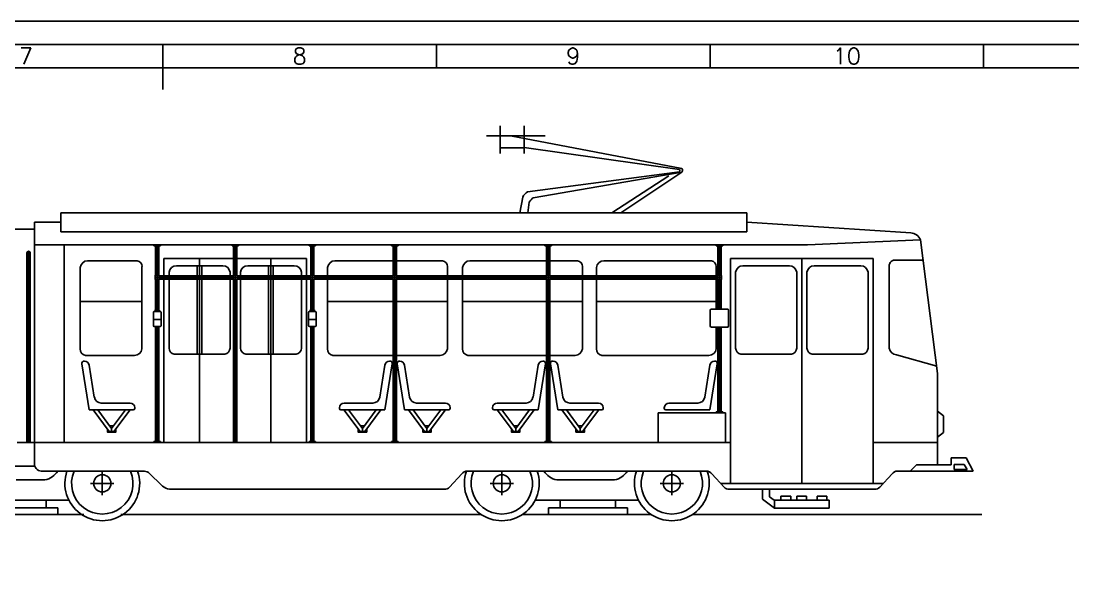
# Model space of a CAD drawing. Header units: millimetres. Extents: x 2692 to 3533, y 1565 to 1862.
# Drawn here: x 3081.9 to 3307.4, y 1740.1 to 1862.3 of the extents above; entities that cross this region are included whole.
import ezdxf
from ezdxf.enums import TextEntityAlignment as Align

# ---------------------------------------------------------------- set-up
doc = ezdxf.new("R2010")
doc.units = ezdxf.units.MM
doc.layers.add('LIN_GR', color=3, linetype='Continuous')
doc.layers.add('SUBTIRE', color=1, linetype='Continuous')
doc.styles.add('ISO', font='SIMPLEX.shx')

# ---------------------------------------------------------------- blocks, each defined once
blk = doc.blocks.new('4A4')
at = {"color": 70}
for p, q in [((-420.52, 282.35), (-420.52, 292)), ((-361.88, 287), (-361.88, 292)), ((-303.24, 287), (-303.24, 292)), ((-244.6, 287), (-244.6, 292))]:
    blk.add_line(p, q, dxfattribs=at)
at = {"color": 240}
for points in [[(0, 0), (0, 297), (-841, 297), (-841, 0)], [(-5, 5), (-5, 292), (-836, 292), (-836, 5)]]:
    blk.add_lwpolyline(points, close=True, dxfattribs=at)
at = {"color": 70}
blk.add_lwpolyline([(-831, 287), (-831, 10), (-10, 10), (-10, 287)], close=True, dxfattribs=at)
at = {"color": 50, "style": 'ISO'}
for s, p in [('7', (-449.84, 289.48)), ('8', (-391.2, 289.48)), ('9', (-332.56, 289.48)), ('10', (-273.92, 289.48))]:
    blk.add_text(s, height=3.5, dxfattribs=at).set_placement(p, align=Align.MIDDLE)

msp = doc.modelspace()

# ---------------------------------------------------------------- linework, layer by layer
at = {"layer": 'LIN_GR', "color": 3}
for p, q in [((3184.61, 1839.85), (3184.61, 1833.9)), ((3189.76, 1839.85), (3189.76, 1833.9)), ((3181.67, 1837.71), (3194.3, 1837.71)), ((3223.59, 1830.7), (3186.82, 1837.71)), ((3184.61, 1835.17), (3189.76, 1835.17)), ((3223.07, 1830.49), (3189.76, 1835.23)), ((3190.52, 1825.7), (3223.04, 1830.03)), ((3191.73, 1824.46), (3223.55, 1829.9)), ((3208.55, 1821.23), (3220.75, 1829.14)), ((3210.49, 1821.23), (3223.55, 1829.9)), ((3188.86, 1821.23), (3189.46, 1824.55)), ((3190.57, 1821.23), (3190.86, 1823.49)), ((3237.52, 1821.23), (3090.46, 1821.23)), ((3090.46, 1821.23), (3090.46, 1817.14)), ((3237.52, 1821.23), (3237.52, 1817.14)), ((3084.83, 1817.74), (3077.43, 1817.74)), ((3084.83, 1819.19), (3084.83, 1767.5)), ((3090.46, 1819.19), (3084.83, 1819.19)), ((3237.52, 1817.14), (3090.46, 1817.14)), ((3272.62, 1816.91), (3237.52, 1819.19)), ((3250.47, 1814.35), (3274.73, 1815.44)), ((3274.73, 1815.44), (3278.38, 1786.76)), ((3083.55, 1771.96), (3083.55, 1812.97)), ((3084.83, 1814.35), (3250.47, 1814.35)), ((3091.2, 1771.96), (3091.2, 1814.35)), ((3110.42, 1814.16), (3110.42, 1814.35)), ((3110.42, 1814.16), (3111.82, 1814.16)), ((3110.77, 1807.79), (3110.77, 1814.16)), ((3111.12, 1800.42), (3111.12, 1814.16)), ((3111.47, 1807.79), (3111.47, 1814.16)), ((3111.82, 1814.16), (3111.82, 1814.35)), ((3127.16, 1814.16), (3127.16, 1814.35)), ((3127.16, 1814.16), (3128.56, 1814.16)), ((3127.51, 1807.79), (3127.51, 1814.16)), ((3127.86, 1772.15), (3127.86, 1814.16)), ((3128.21, 1807.79), (3128.21, 1814.16)), ((3128.56, 1814.16), (3128.56, 1814.35)), ((3143.67, 1814.16), (3143.67, 1814.35)), ((3143.67, 1814.16), (3145.07, 1814.16)), ((3144.02, 1807.79), (3144.02, 1814.16)), ((3144.37, 1800.42), (3144.37, 1814.16)), ((3144.72, 1807.79), (3144.72, 1814.16)), ((3145.07, 1814.16), (3145.07, 1814.35)), ((3161.37, 1814.16), (3161.37, 1814.35)), ((3161.37, 1814.16), (3162.77, 1814.16)), ((3161.72, 1807.79), (3161.72, 1814.16)), ((3162.07, 1772.15), (3162.07, 1814.35)), ((3162.42, 1807.79), (3162.42, 1814.16)), ((3162.77, 1814.16), (3162.77, 1814.35)), ((3194.21, 1814.16), (3194.21, 1814.35)), ((3194.21, 1814.16), (3195.61, 1814.16)), ((3194.56, 1807.79), (3194.56, 1814.16)), ((3194.91, 1772.15), (3194.91, 1814.35)), ((3195.26, 1807.79), (3195.26, 1814.16)), ((3195.61, 1814.16), (3195.61, 1814.35)), ((3230.92, 1814.16), (3230.92, 1814.35)), ((3230.92, 1814.16), (3232.32, 1814.16)), ((3231.27, 1807.79), (3231.27, 1814.16)), ((3231.62, 1800.57), (3231.62, 1814.16)), ((3231.97, 1807.79), (3231.97, 1814.16)), ((3232.32, 1814.16), (3232.32, 1814.35)), ((3083.2, 1771.96), (3083.2, 1812.62)), ((3083.9, 1771.96), (3083.9, 1812.62)), ((3096.2, 1810.94), (3106.83, 1810.94)), ((3112.56, 1807.71), (3112.56, 1811.41)), ((3112.56, 1811.41), (3143.15, 1811.41)), ((3120.21, 1811.41), (3120.21, 1807.71)), ((3135.51, 1811.41), (3135.51, 1807.71)), ((3143.15, 1807.71), (3143.15, 1811.41)), ((3149.2, 1810.94), (3161.72, 1810.94)), ((3162.42, 1810.94), (3172.27, 1810.94)), ((3178.16, 1810.94), (3194.56, 1810.94)), ((3201.23, 1810.94), (3195.26, 1810.94)), ((3206.84, 1810.94), (3229.91, 1810.94)), ((3233.98, 1763.2), (3233.98, 1811.41)), ((3233.98, 1811.41), (3264.57, 1811.41)), ((3249.31, 1763.2), (3249.31, 1811.41)), ((3264.57, 1763.2), (3264.57, 1811.41)), ((3275.28, 1811.07), (3269.43, 1811.07)), ((3094.63, 1809.52), (3094.63, 1792.04)), ((3107.86, 1809.68), (3107.86, 1792.04)), ((3113.66, 1808.46), (3113.66, 1807.71)), ((3125.19, 1809.88), (3115.23, 1809.88)), ((3119.71, 1809.88), (3119.71, 1807.71)), ((3120.71, 1809.88), (3120.71, 1807.71)), ((3126.76, 1808.46), (3126.76, 1807.71)), ((3128.95, 1808.46), (3128.95, 1807.71)), ((3140.48, 1809.88), (3130.53, 1809.88)), ((3135, 1809.88), (3135, 1807.71)), ((3136.01, 1809.88), (3136.01, 1807.71)), ((3142.06, 1808.46), (3142.06, 1807.71)), ((3147.63, 1809.52), (3147.63, 1807.71)), ((3173.31, 1809.68), (3173.31, 1807.71)), ((3176.58, 1809.52), (3176.58, 1807.71)), ((3202.26, 1809.68), (3202.26, 1807.71)), ((3205.26, 1809.52), (3205.26, 1807.71)), ((3230.94, 1809.68), (3230.94, 1807.71)), ((3235.08, 1808.46), (3235.08, 1792.18)), ((3246.61, 1809.88), (3236.65, 1809.88)), ((3248.18, 1808.46), (3248.18, 1792.18)), ((3250.37, 1808.46), (3250.37, 1792.18)), ((3261.9, 1809.88), (3251.95, 1809.88)), ((3263.48, 1808.46), (3263.48, 1792.18)), ((3268.01, 1809.81), (3268.01, 1792.18)), ((3232.06, 1807.36), (3110.77, 1807.36)), ((3110.77, 1800.42), (3110.77, 1806.93)), ((3111.47, 1800.42), (3111.47, 1806.93)), ((3127.42, 1807.71), (3111.56, 1807.71)), ((3127.42, 1807.01), (3111.56, 1807.01)), ((3112.56, 1771.96), (3112.56, 1807.01)), ((3113.66, 1807.01), (3113.66, 1792.18)), ((3119.71, 1807.01), (3119.71, 1790.93)), ((3120.21, 1807.01), (3120.21, 1771.96)), ((3120.71, 1807.01), (3120.71, 1790.93)), ((3126.76, 1807.01), (3126.76, 1792.18)), ((3127.51, 1771.96), (3127.51, 1806.93)), ((3128.21, 1771.96), (3128.21, 1806.93)), ((3143.93, 1807.71), (3128.3, 1807.71)), ((3143.93, 1807.01), (3128.3, 1807.01)), ((3128.95, 1807.01), (3128.95, 1792.18)), ((3135, 1807.01), (3135, 1790.93)), ((3135.51, 1807.01), (3135.51, 1771.96)), ((3136.01, 1807.01), (3136.01, 1790.93)), ((3142.06, 1807.01), (3142.06, 1792.18)), ((3143.15, 1771.96), (3143.15, 1807.01)), ((3144.02, 1800.42), (3144.02, 1806.93)), ((3144.72, 1800.42), (3144.72, 1806.93)), ((3161.62, 1807.71), (3144.82, 1807.71)), ((3161.62, 1807.01), (3144.82, 1807.01)), ((3147.63, 1807.01), (3147.63, 1792.04)), ((3161.72, 1772.15), (3161.72, 1806.93)), ((3162.42, 1772.15), (3162.42, 1806.93)), ((3194.47, 1807.71), (3162.51, 1807.71)), ((3194.47, 1807.01), (3162.51, 1807.01)), ((3173.31, 1807.01), (3173.31, 1792.04)), ((3176.58, 1807.01), (3176.58, 1792.04)), ((3194.56, 1772.15), (3194.56, 1806.93)), ((3195.26, 1772.15), (3195.26, 1806.93)), ((3231.18, 1807.71), (3195.35, 1807.71)), ((3231.18, 1807.01), (3195.35, 1807.01)), ((3202.26, 1807.01), (3202.26, 1792.04)), ((3205.26, 1807.01), (3205.26, 1792.04)), ((3230.94, 1807.01), (3230.94, 1800.57)), ((3231.27, 1800.57), (3231.27, 1806.93)), ((3231.97, 1800.57), (3231.97, 1806.93)), ((3094.63, 1802.22), (3107.86, 1802.22)), ((3147.63, 1802.22), (3173.31, 1802.22)), ((3176.58, 1802.22), (3194.56, 1802.22)), ((3195.26, 1802.22), (3202.26, 1802.22)), ((3205.26, 1802.22), (3230.94, 1802.22)), ((3110.3, 1799.82), (3110.3, 1797.02)), ((3110.5, 1800.02), (3111.74, 1800.02)), ((3110.74, 1800.02), (3110.67, 1800.42)), ((3111.58, 1800.42), (3110.67, 1800.42)), ((3111.5, 1800.02), (3111.58, 1800.42)), ((3111.94, 1799.82), (3111.94, 1797.02)), ((3143.55, 1799.82), (3143.55, 1797.02)), ((3143.75, 1800.02), (3145, 1800.02)), ((3144.83, 1800.42), (3143.92, 1800.42)), ((3144, 1800.02), (3143.92, 1800.42)), ((3144.75, 1800.02), (3144.83, 1800.42)), ((3145.2, 1799.82), (3145.2, 1797.02)), ((3229.65, 1796.95), (3229.65, 1800.33)), ((3233.35, 1800.57), (3229.89, 1800.57)), ((3233.59, 1796.95), (3233.59, 1800.33)), ((3110.3, 1798.34), (3111.94, 1798.34)), ((3143.55, 1798.34), (3145.2, 1798.34)), ((3110.5, 1796.82), (3111.74, 1796.82)), ((3110.77, 1772.15), (3110.77, 1796.82)), ((3111.12, 1772.15), (3111.12, 1796.82)), ((3111.47, 1772.15), (3111.47, 1796.82)), ((3143.75, 1796.82), (3145, 1796.82)), ((3144.02, 1772.15), (3144.02, 1796.82)), ((3144.37, 1772.15), (3144.37, 1796.82)), ((3144.72, 1772.15), (3144.72, 1796.82)), ((3233.35, 1796.72), (3229.89, 1796.72)), ((3230.94, 1796.72), (3230.94, 1792.04)), ((3231.27, 1778.53), (3231.27, 1796.72)), ((3231.62, 1778.53), (3231.62, 1796.72)), ((3231.97, 1778.53), (3231.97, 1796.72)), ((3095.75, 1790.63), (3106.29, 1790.63)), ((3125.64, 1790.93), (3114.79, 1790.93)), ((3140.93, 1790.93), (3130.08, 1790.93)), ((3148.75, 1790.63), (3171.73, 1790.63)), ((3177.71, 1790.63), (3194.56, 1790.63)), ((3195.26, 1790.63), (3200.69, 1790.63)), ((3206.39, 1790.63), (3229.37, 1790.63)), ((3247.05, 1790.93), (3236.2, 1790.93)), ((3262.35, 1790.93), (3251.5, 1790.93)), ((3278.18, 1788.36), (3269.59, 1790.76)), ((3094.98, 1788.84), (3096.56, 1778.95)), ((3095.55, 1789.42), (3095.47, 1789.42)), ((3096.54, 1788.58), (3097.64, 1781.69)), ((3159.93, 1788.58), (3158.82, 1781.69)), ((3161.49, 1788.84), (3159.91, 1778.95)), ((3160.92, 1789.42), (3161, 1789.42)), ((3162.56, 1788.84), (3164.14, 1778.95)), ((3163.13, 1789.42), (3163.05, 1789.42)), ((3164.12, 1788.58), (3165.23, 1781.69)), ((3192.77, 1788.58), (3191.67, 1781.69)), ((3194.33, 1788.84), (3192.75, 1778.95)), ((3193.76, 1789.42), (3193.84, 1789.42)), ((3195.4, 1788.84), (3196.99, 1778.95)), ((3195.98, 1789.42), (3195.89, 1789.42)), ((3196.96, 1788.58), (3198.07, 1781.69)), ((3229.58, 1788.58), (3228.47, 1781.69)), ((3231.14, 1788.84), (3229.56, 1778.95)), ((3230.57, 1789.42), (3230.65, 1789.42)), ((3278.38, 1786.76), (3278.38, 1767.18)), ((3106, 1778.95), (3096.56, 1778.95)), ((3097.39, 1778.95), (3100.86, 1774.31)), ((3098.39, 1778.95), (3101.36, 1774.98)), ((3105.3, 1780.42), (3099.13, 1780.42)), ((3104.33, 1778.95), (3101.36, 1774.98)), ((3105.33, 1778.95), (3101.86, 1774.31)), ((3106.3, 1779.25), (3106.3, 1779.42)), ((3150.17, 1779.25), (3150.17, 1779.42)), ((3150.47, 1778.95), (3159.91, 1778.95)), ((3151.14, 1778.95), (3154.61, 1774.31)), ((3151.17, 1780.42), (3157.34, 1780.42)), ((3152.14, 1778.95), (3155.11, 1774.98)), ((3158.08, 1778.95), (3155.11, 1774.98)), ((3159.07, 1778.95), (3155.61, 1774.31)), ((3173.59, 1778.95), (3164.14, 1778.95)), ((3164.98, 1778.95), (3168.44, 1774.31)), ((3165.98, 1778.95), (3168.94, 1774.98)), ((3172.89, 1780.42), (3166.71, 1780.42)), ((3171.91, 1778.95), (3168.94, 1774.98)), ((3172.91, 1778.95), (3169.44, 1774.31)), ((3173.89, 1779.25), (3173.89, 1779.42)), ((3183.01, 1779.25), (3183.01, 1779.42)), ((3183.31, 1778.95), (3192.75, 1778.95)), ((3183.98, 1778.95), (3187.45, 1774.31)), ((3184.01, 1780.42), (3190.18, 1780.42)), ((3184.98, 1778.95), (3187.95, 1774.98)), ((3190.92, 1778.95), (3187.95, 1774.98)), ((3191.92, 1778.95), (3188.45, 1774.31)), ((3206.43, 1778.95), (3196.99, 1778.95)), ((3197.82, 1778.95), (3201.29, 1774.31)), ((3198.82, 1778.95), (3201.78, 1774.98)), ((3205.73, 1780.42), (3199.55, 1780.42)), ((3204.75, 1778.95), (3201.78, 1774.98)), ((3205.75, 1778.95), (3202.28, 1774.31)), ((3206.73, 1779.25), (3206.73, 1779.42)), ((3219.81, 1779.25), (3219.81, 1779.42)), ((3220.11, 1778.95), (3229.56, 1778.95)), ((3220.81, 1780.42), (3226.99, 1780.42)), ((3083.6, 1771.96), (3083.6, 1778.34)), ((3232.9, 1778.34), (3218.52, 1778.34)), ((3218.52, 1771.96), (3218.52, 1778.34)), ((3230.92, 1778.53), (3232.32, 1778.53)), ((3230.92, 1778.53), (3230.92, 1778.34)), ((3232.32, 1778.53), (3232.32, 1778.34)), ((3232.9, 1771.96), (3232.9, 1778.34)), ((3278.38, 1778.68), (3279.62, 1777.68)), ((3279.62, 1777.68), (3279.62, 1775.89)), ((3100.86, 1774.31), (3101.86, 1774.31)), ((3101.36, 1774.98), (3101.36, 1774.31)), ((3155.61, 1774.31), (3154.61, 1774.31)), ((3155.11, 1774.98), (3155.11, 1774.31)), ((3168.44, 1774.31), (3169.44, 1774.31)), ((3168.94, 1774.98), (3168.94, 1774.31)), ((3188.45, 1774.31), (3187.45, 1774.31)), ((3187.95, 1774.98), (3187.95, 1774.31)), ((3201.29, 1774.31), (3202.28, 1774.31)), ((3201.78, 1774.98), (3201.78, 1774.31)), ((3279.62, 1774.09), (3279.62, 1775.89)), ((3110.42, 1772.15), (3110.42, 1771.96)), ((3110.42, 1772.15), (3111.82, 1772.15)), ((3111.82, 1772.15), (3111.82, 1771.96)), ((3143.67, 1772.15), (3145.07, 1772.15)), ((3143.67, 1772.15), (3143.67, 1771.96)), ((3145.07, 1772.15), (3145.07, 1771.96)), ((3161.37, 1772.15), (3161.37, 1771.96)), ((3161.37, 1772.15), (3162.77, 1772.15)), ((3162.77, 1772.15), (3162.77, 1771.96)), ((3194.21, 1772.15), (3194.21, 1771.96)), ((3194.21, 1772.15), (3195.61, 1772.15)), ((3195.61, 1772.15), (3195.61, 1771.96)), ((3278.38, 1773.1), (3279.62, 1774.09)), ((3081.13, 1771.96), (3233.98, 1771.96)), ((3264.57, 1771.96), (3278.38, 1771.96)), ((3281.29, 1768.66), (3281.29, 1767.18)), ((3284.51, 1768.66), (3281.29, 1768.66)), ((3285.99, 1765.83), (3284.51, 1768.66)), ((3084.9, 1766.88), (3077.43, 1766.88)), ((3086.27, 1765.83), (3108.13, 1765.83)), ((3099.35, 1760.71), (3099.35, 1765.71)), ((3109.23, 1765.53), (3112.28, 1762.64)), ((3212.63, 1765.83), (3177.4, 1765.83)), ((3184.98, 1760.71), (3184.98, 1765.71)), ((3228.83, 1765.83), (3212.63, 1765.83)), ((3221.42, 1760.71), (3221.42, 1765.71)), ((3269.79, 1765.83), (3285.99, 1765.83)), ((3273.86, 1767.18), (3272.5, 1765.83)), ((3281.29, 1767.18), (3273.86, 1767.18)), ((3281.9, 1767.26), (3281.9, 1766.21)), ((3284.08, 1767.26), (3281.9, 1767.26)), ((3281.9, 1766.21), (3284.69, 1766.21)), ((3284.69, 1766.21), (3284.08, 1767.26)), ((3087.07, 1763.93), (3080.88, 1763.93)), ((3101.85, 1763.21), (3096.85, 1763.21)), ((3176.44, 1765.23), (3173.76, 1762.37)), ((3187.48, 1763.21), (3182.48, 1763.21)), ((3196.76, 1763.93), (3202.95, 1763.93)), ((3209.14, 1763.93), (3202.95, 1763.93)), ((3223.92, 1763.21), (3218.92, 1763.21)), ((3229.97, 1765.23), (3232.64, 1762.37)), ((3236.23, 1763.2), (3231.87, 1763.2)), ((3236.23, 1763.2), (3266.75, 1763.2)), ((3268.65, 1765.23), (3265.97, 1762.37)), ((3113.86, 1761.96), (3172.69, 1761.96)), ((3236.23, 1761.96), (3233.72, 1761.96)), ((3236.23, 1761.96), (3264.96, 1761.96)), ((3240.86, 1759.79), (3240.86, 1761.96)), ((3242.32, 1760.31), (3242.32, 1761.96)), ((3070.06, 1759.58), (3092.2, 1759.58)), ((3087.3, 1759.58), (3087.3, 1757.98)), ((3192.13, 1759.58), (3214.27, 1759.58)), ((3197.46, 1759.58), (3197.46, 1757.98)), ((3209.37, 1759.58), (3209.37, 1757.98)), ((3243.43, 1757.9), (3240.86, 1759.79)), ((3243.37, 1759.58), (3242.32, 1760.31)), ((3243.37, 1759.58), (3255.12, 1759.58)), ((3243.43, 1757.9), (3243.43, 1759.58)), ((3244.79, 1759.58), (3244.79, 1760.47)), ((3244.79, 1760.47), (3246.89, 1760.47)), ((3246.89, 1760.47), (3246.89, 1759.58)), ((3248.2, 1760.47), (3250.3, 1760.47)), ((3248.2, 1759.58), (3248.2, 1760.47)), ((3250.3, 1760.47), (3250.3, 1759.58)), ((3252.55, 1760.47), (3254.65, 1760.47)), ((3252.55, 1759.58), (3252.55, 1760.47)), ((3254.65, 1760.47), (3254.65, 1759.58)), ((3255.12, 1759.58), (3255.12, 1757.9)), ((3067.39, 1756.56), (3094.87, 1756.56)), ((3095.42, 1756.56), (3067.39, 1756.56)), ((3072.9, 1757.98), (3089.86, 1757.98)), ((3089.86, 1757.98), (3089.86, 1756.56)), ((3103.83, 1756.56), (3103.33, 1756.56)), ((3103.83, 1756.56), (3180.51, 1756.56)), ((3189.46, 1756.56), (3216.94, 1756.56)), ((3194.97, 1756.56), (3194.97, 1757.98)), ((3194.97, 1757.98), (3211.93, 1757.98)), ((3211.93, 1757.98), (3211.93, 1756.56)), ((3225.9, 1756.56), (3287.89, 1756.56)), ((3255.12, 1757.9), (3243.43, 1757.9))]:
    msp.add_line(p, q, dxfattribs=at)
for points in [[(3111.56, 1807.79), (3110.68, 1807.79), (3110.68, 1806.93), (3111.56, 1806.93)], [(3128.3, 1807.79), (3127.42, 1807.79), (3127.42, 1806.93), (3128.3, 1806.93)], [(3144.82, 1807.79), (3143.93, 1807.79), (3143.93, 1806.93), (3144.82, 1806.93)], [(3162.51, 1807.79), (3161.62, 1807.79), (3161.62, 1806.93), (3162.51, 1806.93)], [(3195.35, 1807.79), (3194.47, 1807.79), (3194.47, 1806.93), (3195.35, 1806.93)], [(3232.06, 1807.79), (3231.18, 1807.79), (3231.18, 1806.93), (3232.06, 1806.93)]]:
    msp.add_lwpolyline(points, close=True, dxfattribs=at)
for points in [[(3102.28, 1774.87), (3102.28, 1774.19), (3100.44, 1774.19), (3100.44, 1774.87)], [(3100.94, 1775.53), (3101.78, 1775.53)], [(3154.19, 1774.87), (3154.19, 1774.19), (3156.03, 1774.19), (3156.03, 1774.87)], [(3155.52, 1775.53), (3154.69, 1775.53)], [(3169.87, 1774.87), (3169.87, 1774.19), (3168.02, 1774.19), (3168.02, 1774.87)], [(3168.53, 1775.53), (3169.36, 1775.53)], [(3187.03, 1774.87), (3187.03, 1774.19), (3188.87, 1774.19), (3188.87, 1774.87)], [(3188.37, 1775.53), (3187.53, 1775.53)], [(3202.71, 1774.87), (3202.71, 1774.19), (3200.86, 1774.19), (3200.86, 1774.87)], [(3201.37, 1775.53), (3202.2, 1775.53)]]:
    msp.add_lwpolyline(points, dxfattribs=at)
for centre in [(3099.35, 1763.21), (3184.98, 1763.21), (3221.42, 1763.21)]:
    msp.add_circle(centre, 1.84, dxfattribs=at)
for centre, radius, start, end in [((3223.03, 1830.32), 0.67, 320.8536, 34.0912), ((3222.63, 1830.28), 0.483, 328.9095, 25.6741), ((3191.95, 1823.31), 2.79, 120.8648, 153.4985), ((3193.44, 1822.08), 2.93, 125.7061, 151.4013), ((3272.43, 1814.39), 2.52, 24.5637, 85.7201), ((3083.55, 1812.62), 0.35, 0, 180), ((3096.27, 1809.28), 1.66, 92.3215, 171.6112), ((3106.64, 1809.73), 1.23, 357.7764, 81.0019), ((3149.27, 1809.28), 1.66, 92.3215, 171.6112), ((3172.08, 1809.73), 1.23, 357.7764, 81.0019), ((3178.22, 1809.28), 1.66, 92.3215, 171.6112), ((3201.04, 1809.73), 1.23, 357.7764, 81.0019), ((3206.9, 1809.28), 1.66, 92.3215, 171.6112), ((3229.72, 1809.73), 1.23, 357.7764, 81.0019), ((3269.24, 1809.86), 1.23, 81.0019, 182.2236), ((3115.3, 1808.22), 1.66, 92.3215, 171.6112), ((3125.12, 1808.22), 1.66, 8.3888, 87.6785), ((3130.6, 1808.22), 1.66, 92.3215, 171.6112), ((3140.42, 1808.22), 1.66, 8.3888, 87.6785), ((3236.72, 1808.22), 1.66, 92.3215, 171.6112), ((3246.54, 1808.22), 1.66, 8.3888, 87.6785), ((3252.01, 1808.22), 1.66, 92.3215, 171.6112), ((3261.83, 1808.22), 1.66, 8.3888, 87.6785), ((3110.5, 1799.82), 0.2, 90, 180), ((3111.74, 1799.82), 0.2, 0, 90), ((3143.75, 1799.82), 0.2, 90, 180), ((3145, 1799.82), 0.2, 0, 90), ((3229.89, 1800.33), 0.239, 90, 180), ((3233.35, 1800.33), 0.239, 0, 90), ((3110.5, 1797.02), 0.2, 180, 270), ((3111.74, 1797.02), 0.2, 270, 0), ((3143.75, 1797.02), 0.2, 180, 270), ((3145, 1797.02), 0.2, 270, 0), ((3229.89, 1796.95), 0.239, 180, 270), ((3233.35, 1796.95), 0.239, 270, 0), ((3095.98, 1791.96), 1.35, 176.5379, 260.4706), ((3106.26, 1792.24), 1.61, 270.9388, 352.994), ((3115.01, 1792.26), 1.35, 183.4621, 260.4706), ((3125.41, 1792.26), 1.35, 279.5294, 356.5379), ((3130.31, 1792.26), 1.35, 183.4621, 260.4706), ((3140.71, 1792.26), 1.35, 279.5294, 356.5379), ((3148.98, 1791.96), 1.35, 176.5379, 260.4706), ((3171.71, 1792.24), 1.61, 270.9388, 352.994), ((3177.93, 1791.96), 1.35, 176.5379, 260.4706), ((3200.66, 1792.24), 1.61, 270.9388, 352.994), ((3206.61, 1791.96), 1.35, 176.5379, 260.4706), ((3229.34, 1792.24), 1.61, 270.9388, 352.994), ((3236.43, 1792.26), 1.35, 183.4621, 260.4706), ((3246.83, 1792.26), 1.35, 279.5294, 356.5379), ((3251.72, 1792.26), 1.35, 183.4621, 260.4706), ((3262.12, 1792.26), 1.35, 279.5294, 356.5379), ((3269.62, 1792.37), 1.61, 187.006, 269.0612), ((3095.47, 1788.92), 0.5, 90, 189.1076), ((3095.55, 1788.42), 1, 9.1076, 90), ((3160.92, 1788.42), 1, 90, 170.8924), ((3161, 1788.92), 0.5, 350.8924, 90), ((3163.05, 1788.92), 0.5, 90, 189.1076), ((3163.13, 1788.42), 1, 9.1076, 90), ((3193.76, 1788.42), 1, 90, 170.8924), ((3193.84, 1788.92), 0.5, 350.8924, 90), ((3195.89, 1788.92), 0.5, 90, 189.1076), ((3195.98, 1788.42), 1, 9.1076, 90), ((3230.57, 1788.42), 1, 90, 170.8924), ((3230.65, 1788.92), 0.5, 350.8924, 90), ((3099.13, 1781.92), 1.5, 189.1076, 270), ((3157.34, 1781.92), 1.5, 270, 350.8924), ((3166.71, 1781.92), 1.5, 189.1076, 270), ((3190.18, 1781.92), 1.5, 270, 350.8924), ((3199.55, 1781.92), 1.5, 189.1076, 270), ((3226.99, 1781.92), 1.5, 270, 350.8924), ((3105.3, 1779.42), 1, 0, 90), ((3106, 1779.25), 0.3, 270, 0), ((3151.17, 1779.42), 1, 90, 180), ((3150.47, 1779.25), 0.3, 180, 270), ((3172.89, 1779.42), 1, 0, 90), ((3173.59, 1779.25), 0.3, 270, 0), ((3184.01, 1779.42), 1, 90, 180), ((3183.31, 1779.25), 0.3, 180, 270), ((3205.73, 1779.42), 1, 0, 90), ((3206.43, 1779.25), 0.3, 270, 0), ((3220.81, 1779.42), 1, 90, 180), ((3220.11, 1779.25), 0.3, 180, 270), ((3086.38, 1767.37), 1.55, 175.1838, 266.1769), ((3086.12, 1768.27), 4.44, 282.3418, 326.6298), ((3099.35, 1763.21), 8.02, 160.9981, 19.0019), ((3099.35, 1763.21), 6.58, 156.6125, 23.3875), ((3108.11, 1763.59), 2.24, 60.0593, 90.4807), ((3177.53, 1764.52), 1.31, 88.1913, 147.0287), ((3184.98, 1763.21), 8.02, 160.9981, 19.0019), ((3184.98, 1763.21), 6.58, 156.6125, 23.3875), ((3197.71, 1768.27), 4.44, 213.3702, 257.6582), ((3208.19, 1768.27), 4.44, 282.3418, 326.6298), ((3221.42, 1763.21), 8.02, 160.9981, 19.0019), ((3221.42, 1763.21), 6.58, 156.6125, 23.3875), ((3228.87, 1764.52), 1.31, 32.9713, 91.8087), ((3269.75, 1764.52), 1.31, 88.1913, 147.0287), ((3113.88, 1764.2), 2.24, 224.2186, 266.1728), ((3172.72, 1763.5), 1.54, 268.8698, 312.7078), ((3233.68, 1763.5), 1.54, 227.2922, 271.1302), ((3264.93, 1763.5), 1.54, 268.8698, 312.7078)]:
    msp.add_arc(centre, radius, start, end, dxfattribs=at)

# ---------------------------------------------------------------- block references
at = {"layer": 'SUBTIRE'}
msp.add_blockref('4A4', (3532.84, 1565.33), dxfattribs=at)

doc.saveas('drawing.dxf')
